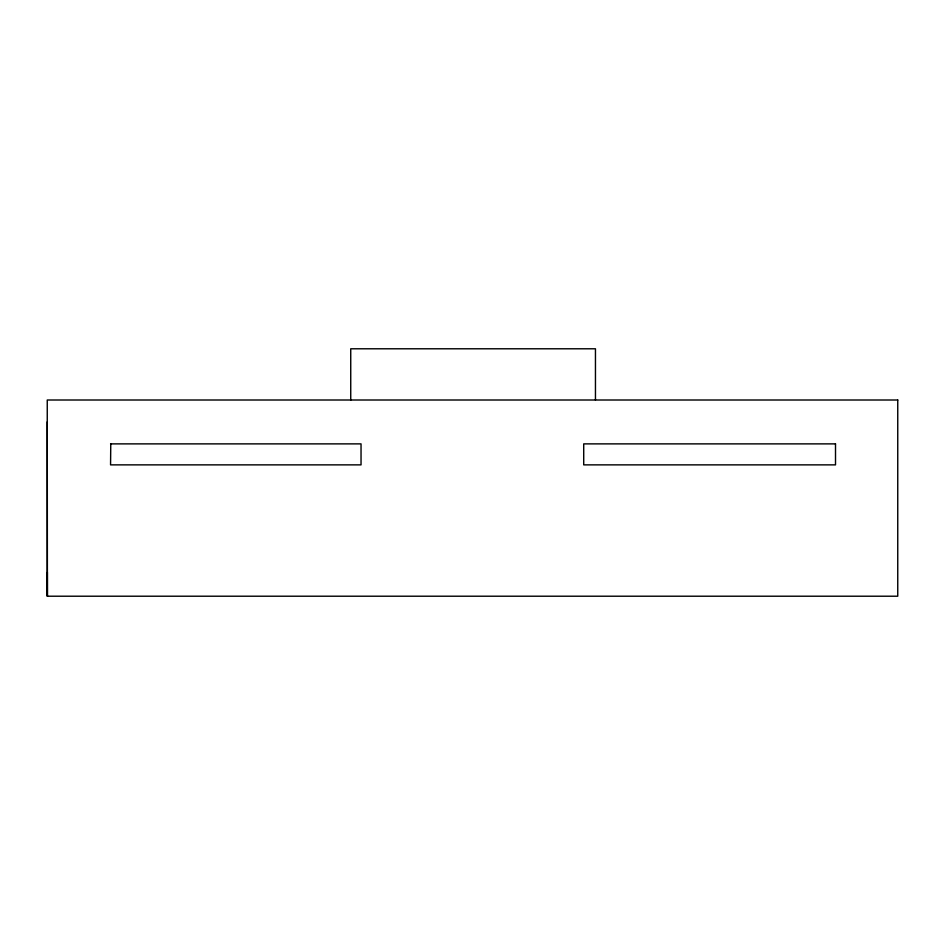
<?xml version="1.0" encoding="UTF-8"?>
<svg xmlns="http://www.w3.org/2000/svg" width="945" height="945" viewBox="0 0 945 945"><rect width="100%" height="100%" fill="white"/><g stroke="black" fill="none" stroke-linecap="round" stroke-linejoin="round"><path stroke-width="1.42" d="M110.565 443.878L361.037 443.878L361.037 464.869L110.565 464.869L110.766 443.878M47.38 572.268L47.404 596.212L47.25 421.848M595.456 400.007L595.456 348.788L350.737 348.788L350.737 400.137M897.75 400.007L47.25 400.007L47.25 596.212L897.75 596.212L897.75 400.007M835.51 443.878L583.715 443.878L583.715 464.869L835.51 464.869L835.51 443.878"/></g></svg>
